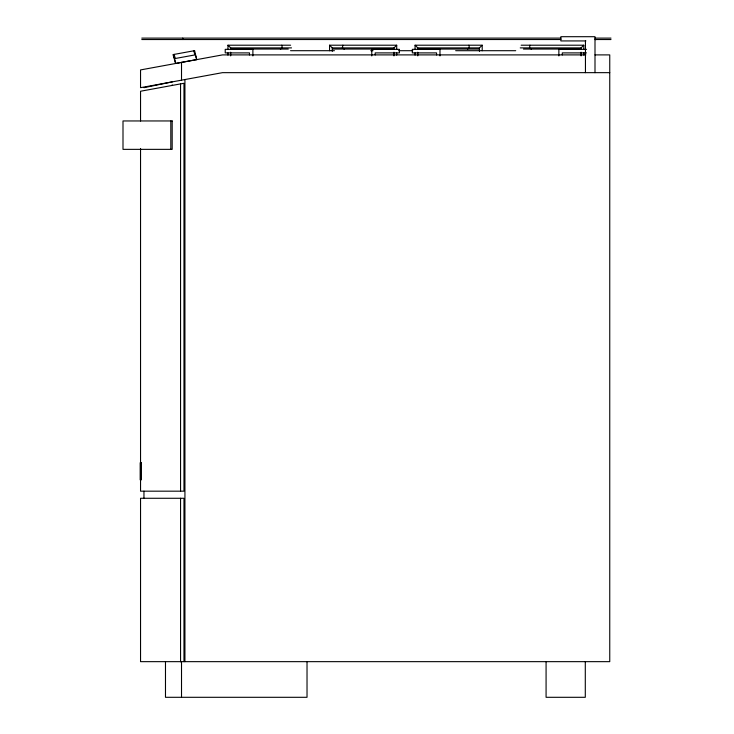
<?xml version="1.0" encoding="UTF-8"?>
<svg xmlns="http://www.w3.org/2000/svg" width="734" height="734" viewBox="0 0 734 734"><rect width="100%" height="100%" fill="white"/><g stroke="black" fill="none" stroke-linecap="round" stroke-linejoin="round"><path stroke-width="1.1" d="M342.888 45.205L342.356 47.894L344.264 49.059M529.985 45.205L529.453 47.894L531.361 49.059M329.557 50.747L329.557 45.205L332.291 47.894L393.974 47.894L396.709 45.205L396.709 49.343M415.059 49.343L415.059 45.205L417.793 47.894L479.476 47.894L482.201 45.205L482.201 50.747M520.241 47.894L581.071 47.894L583.805 45.205L583.805 49.343M280.397 49.059L282.315 47.894L281.783 45.205M467.494 49.059L469.411 47.894L468.879 45.205M172.481 81.823L143.956 87.685M196.712 59.637L194.629 50.655L173.013 54.6L175.646 63.445L196.749 59.592L194.996 53.701M141.781 38.113L560.877 38.113M594.971 38.113L611 38.113M141.781 39.535L560.877 39.526M611 39.535L594.999 39.526L596.237 39.535M585.897 40.93L560.877 40.93L560.877 36.7L594.999 36.7L594.999 72.657M227.962 49.343L227.962 45.205L290.627 45.205M329.557 45.205L396.709 45.205M415.059 45.205L482.201 45.205M521.14 45.205L583.805 45.205M227.962 45.205L230.696 47.894L291.526 47.894M288.279 49.059L230.696 49.059L230.696 47.894M332.291 49.059L393.974 49.059L393.974 47.894M479.476 49.059L417.793 49.059L417.793 47.894M523.48 49.059L581.071 49.059L581.071 47.894M586.53 49.343L558.868 49.343L558.868 55.931M290.536 50.701L334.429 50.701M370.771 50.701L373.046 50.701M398.599 50.701L412.802 50.701M455.658 50.701L515.718 50.701M586.53 52.894L562.29 52.894L562.29 54.958M585.833 54.894L222.494 54.894L140.543 69.923L140.543 87.685L222.494 72.657L609.752 72.657M594.999 54.894L609.752 54.894L609.752 661.655L140.543 661.655L140.543 498.276L183.968 498.276L183.968 661.655M173.664 54.481L174.875 58.564M193.849 50.802L194.813 54.94L175.178 58.518L174.215 54.38M173.563 54.499L175.655 63.473M585.448 40.93L585.448 72.657M585.292 661.655L585.292 697.3L546.078 697.3L546.078 661.655M583.805 52.894L583.805 55.087M581.071 52.197L581.071 55.885M479.476 47.894L479.476 51.316M439.987 55.931L439.987 49.343L412.324 49.343L412.324 52.894L436.574 52.894L436.574 54.958M417.793 52.197L417.793 55.885M415.059 52.894L415.059 55.087M396.709 52.894L396.709 55.087M393.974 52.197L393.974 55.885M375.193 54.958L375.193 52.894L399.434 52.894L399.434 49.343L371.78 49.343L371.78 55.931M332.291 47.894L332.291 51.316M307.023 661.655L307.023 697.3L165.48 697.3L165.48 661.655M252.891 55.931L252.891 49.343L225.228 49.343L225.228 52.894L249.477 52.894L249.477 54.958M230.696 52.197L230.696 55.885M227.962 52.894L227.962 55.087M184.931 79.547L184.931 661.655M182.757 38.113L182.757 39.535M181.518 62.408L181.518 80.171M181.518 661.655L181.518 697.3M180.555 83.896L180.555 491.174M180.555 498.276L180.555 661.829M172.178 84.86L172.178 85.438M170.811 120.954L170.811 149.36M143.956 491.174L143.956 498.276M140.543 121.027L140.543 91.236L183.968 83.272L183.968 491.174L140.543 491.174L140.543 148.534M172.178 120.954L123 120.954L123 149.36L172.178 149.36L172.178 120.954M141.341 462.769L140.185 462.769L140.185 479.816L141.341 479.816L141.341 462.769"/></g></svg>
